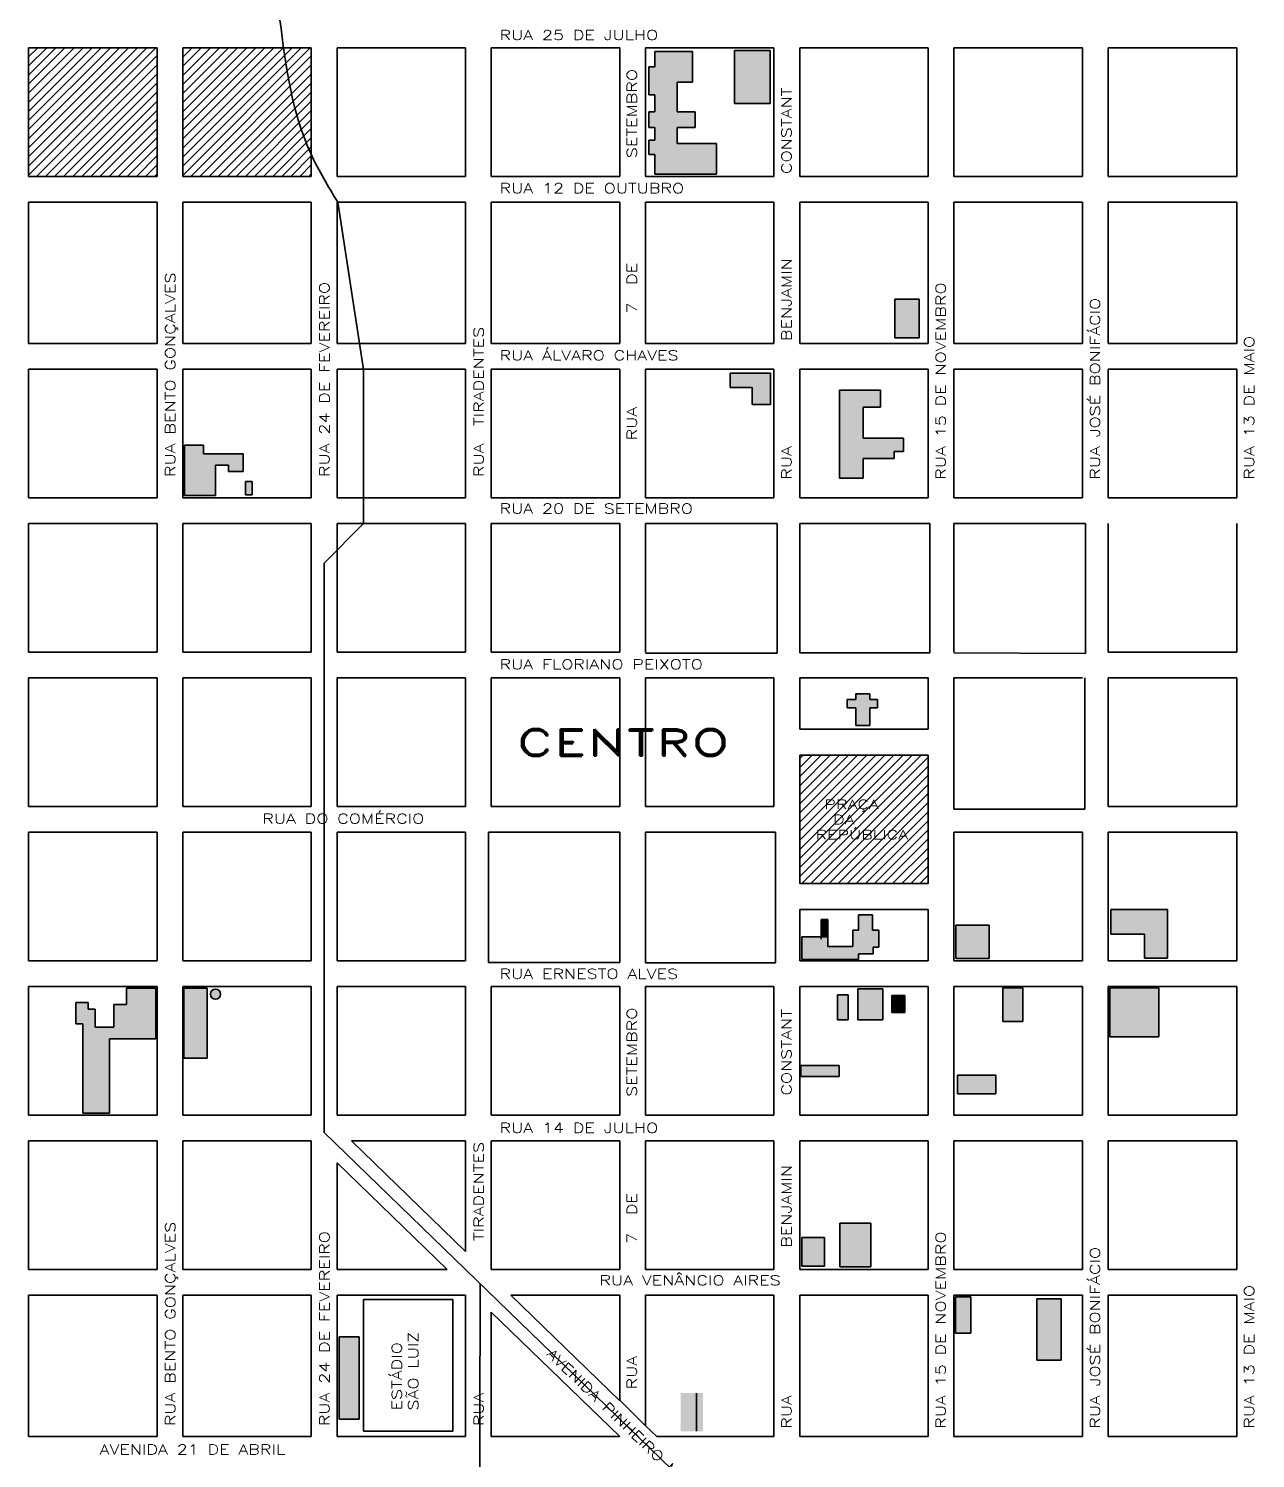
# Model space of a CAD drawing. Extents: x 15348.6 to 15438.1, y 2292.7 to 2368.6.
# Drawn here: x 15385.75 to 15395.29, y 2335.8 to 2346.92 of the extents above; entities that cross this region are included whole.
import ezdxf

# ---------------------------------------------------------------- set-up
doc = ezdxf.new("R2010")
doc.units = 0
doc.header["$LTSCALE"] = 2
doc.header["$MEASUREMENT"] = 0
doc.layers.get('0').update_dxf_attribs({"linetype": 'CONTINUOUS', "lineweight": 30})
for name, color, linetype, lineweight in [('06', 7, 'CONTINUOUS', 30), ('1', 31, 'CONTINUOUS', 30), ('ALVORADA', 90, 'CONTINUOUS', 30), ('Hidro', 5, 'CONTINUOUS', 30), ('IMÓVEIS', 7, 'CONTINUOUS', 30), ('NOVOLESTE', 100, 'CONTINUOUS', 30), ('SAOJOSE', 241, 'CONTINUOUS', 30)]:
    doc.layers.add(name, color=color, linetype=linetype, lineweight=lineweight)
doc.styles.get("Standard").update_dxf_attribs({"font": 'romand.shx'})

msp = doc.modelspace()

# ---------------------------------------------------------------- hatches: boundary and pattern name
at = {"layer": 'ALVORADA', "linetype": 'Continuous'}
h = msp.add_hatch(dxfattribs=at)
h.set_pattern_fill('ANSI31', color=256, scale=0.4, style=0)
h.paths.add_polyline_path([(15391.745, 2341.267), (15392.745, 2341.267), (15392.745, 2340.267), (15391.745, 2340.267)])
at = {"layer": 'IMÓVEIS', "linetype": 'Continuous'}
h = msp.add_hatch(color=256, dxfattribs=at)
h.paths.add_polyline_path([(15391.383, 2347.577), (15391.529, 2347.577), (15391.529, 2347.717), (15391.263, 2347.717), (15391.077, 2347.717), (15391.077, 2347.637), (15391.237, 2347.637), (15391.237, 2347.378), (15391.33, 2347.378), (15391.33, 2347.312), (15390.752, 2347.312), (15390.752, 2347.192), (15390.678, 2347.192), (15390.678, 2347.491), (15390.752, 2347.491), (15390.752, 2347.624), (15390.559, 2347.624), (15390.559, 2346.986), (15390.752, 2346.986), (15390.752, 2347.093), (15391.237, 2347.093), (15391.237, 2346.986), (15391.383, 2346.986), (15391.383, 2347.093), (15391.449, 2347.093), (15391.449, 2347.205), (15391.383, 2347.205)])
h.paths.add_polyline_path([(15390.911, 2346.739), (15390.619, 2346.739), (15390.619, 2346.619), (15390.572, 2346.619), (15390.572, 2346.4), (15390.619, 2346.4), (15390.619, 2346.268), (15390.572, 2346.268), (15390.572, 2346.148), (15390.619, 2346.148), (15390.619, 2346.049), (15390.572, 2346.049), (15390.572, 2345.936), (15390.619, 2345.936), (15390.619, 2345.783), (15391.097, 2345.783), (15391.097, 2346.022), (15390.791, 2346.022), (15390.791, 2346.148), (15390.931, 2346.148), (15390.931, 2346.268), (15390.791, 2346.268), (15390.791, 2346.5), (15390.911, 2346.5)])
h.paths.add_polyline_path([(15391.516, 2346.746), (15391.237, 2346.746), (15391.237, 2346.334), (15391.516, 2346.334)])
h = msp.add_hatch(color=256, dxfattribs=at)
h.paths.add_polyline_path([(15391.516, 2346.746), (15391.237, 2346.746), (15391.237, 2346.334), (15391.516, 2346.334)])
h.paths.add_polyline_path([(15390.911, 2346.739), (15390.619, 2346.739), (15390.619, 2346.619), (15390.572, 2346.619), (15390.572, 2346.4), (15390.619, 2346.4), (15390.619, 2346.268), (15390.572, 2346.268), (15390.572, 2346.148), (15390.619, 2346.148), (15390.619, 2346.049), (15390.572, 2346.049), (15390.572, 2345.936), (15390.619, 2345.936), (15390.619, 2345.783), (15391.097, 2345.783), (15391.097, 2346.022), (15390.791, 2346.022), (15390.791, 2346.148), (15390.931, 2346.148), (15390.931, 2346.268), (15390.791, 2346.268), (15390.791, 2346.5), (15390.911, 2346.5)])
h = msp.add_hatch(color=256, dxfattribs=at)
h.paths.add_polyline_path([(15391.517, 2344.236), (15391.203, 2344.236), (15391.203, 2344.125), (15391.375, 2344.125), (15391.375, 2343.993), (15391.517, 2343.993)])
h.paths.add_polyline_path([(15392.674, 2344.812), (15392.485, 2344.812), (15392.485, 2344.512), (15392.674, 2344.512)])
h.paths.add_polyline_path([(15392.239, 2343.971), (15392.373, 2343.971), (15392.373, 2344.105), (15392.054, 2344.105), (15392.054, 2343.42), (15392.239, 2343.42), (15392.239, 2343.572), (15392.48, 2343.572), (15392.48, 2343.628), (15392.552, 2343.628), (15392.552, 2343.732), (15392.239, 2343.732)])
for points in [[(15392.674, 2344.812), (15392.485, 2344.812), (15392.485, 2344.512), (15392.674, 2344.512)], [(15391.517, 2344.236), (15391.203, 2344.236), (15391.203, 2344.125), (15391.375, 2344.125), (15391.375, 2343.993), (15391.517, 2343.993)], [(15392.35, 2341.698), (15392.29, 2341.698), (15392.29, 2341.743), (15392.182, 2341.743), (15392.182, 2341.698), (15392.114, 2341.698), (15392.114, 2341.634), (15392.182, 2341.634), (15392.182, 2341.496), (15392.29, 2341.496), (15392.29, 2341.634), (15392.35, 2341.634)], [(15392.317, 2339.721), (15392.317, 2339.772), (15392.361, 2339.772), (15392.361, 2339.904), (15392.311, 2339.904), (15392.311, 2340.024), (15392.203, 2340.024), (15392.203, 2339.904), (15392.159, 2339.904), (15392.159, 2339.778), (15391.963, 2339.778), (15391.963, 2339.854), (15391.761, 2339.854), (15391.761, 2339.677), (15392.203, 2339.677), (15392.203, 2339.721)], [(15394.606, 2340.066), (15394.166, 2340.066), (15394.166, 2339.873), (15394.427, 2339.873), (15394.427, 2339.687), (15394.606, 2339.687)], [(15391.963, 2339.987), (15391.913, 2339.987), (15391.913, 2339.854), (15391.963, 2339.854)], [(15393.22, 2339.943), (15392.959, 2339.943), (15392.959, 2339.686), (15393.22, 2339.686)], [(15386.735, 2339.455), (15386.506, 2339.455), (15386.506, 2339.326), (15386.409, 2339.326), (15386.409, 2339.152), (15386.264, 2339.152), (15386.264, 2339.29), (15386.209, 2339.29), (15386.209, 2339.342), (15386.113, 2339.342), (15386.113, 2339.178), (15386.167, 2339.178), (15386.167, 2338.482), (15386.374, 2338.482), (15386.374, 2339.059), (15386.735, 2339.059)], [(15393.481, 2339.456), (15393.325, 2339.456), (15393.325, 2339.195), (15393.481, 2339.195)], [(15394.539, 2339.456), (15394.159, 2339.456), (15394.159, 2339.076), (15394.539, 2339.076)], [(15392.564, 2339.397), (15392.463, 2339.397), (15392.463, 2339.264), (15392.564, 2339.264)], [(15392.052, 2338.854), (15391.755, 2338.854), (15391.755, 2338.766), (15392.052, 2338.766)], [(15393.271, 2338.778), (15392.974, 2338.778), (15392.974, 2338.633), (15393.271, 2338.633)], [(15393.077, 2337.053), (15392.958, 2337.053), (15392.958, 2336.771), (15393.077, 2336.771)], [(15393.78, 2337.039), (15393.59, 2337.039), (15393.59, 2336.561), (15393.78, 2336.561)], [(15388.317, 2336.744), (15388.162, 2336.744), (15388.162, 2336.103), (15388.317, 2336.103)], [(15390.992, 2336.306), (15390.819, 2336.306), (15390.819, 2336.009), (15390.992, 2336.009)]]:
    msp.add_hatch(color=256, dxfattribs=at).paths.add_polyline_path(points)
h = msp.add_hatch(color=256, dxfattribs=at)
h.paths.add_polyline_path([(15387.415, 2343.61), (15387.107, 2343.61), (15387.107, 2343.677), (15386.959, 2343.677), (15386.959, 2343.286), (15387.2, 2343.286), (15387.2, 2343.521), (15387.301, 2343.521), (15387.301, 2343.471), (15387.415, 2343.471)])
h.paths.add_polyline_path([(15387.486, 2343.395), (15387.432, 2343.395), (15387.432, 2343.29), (15387.486, 2343.29)])
h = msp.add_hatch(color=256, dxfattribs=at)
h.paths.add_polyline_path([(15392.361, 2339.904), (15392.311, 2339.904), (15392.311, 2340.024), (15392.203, 2340.024), (15392.203, 2339.904), (15392.159, 2339.904), (15392.159, 2339.778), (15391.963, 2339.778), (15391.963, 2339.854), (15391.761, 2339.854), (15391.761, 2339.677), (15392.203, 2339.677), (15392.203, 2339.721), (15392.317, 2339.721), (15392.317, 2339.772), (15392.361, 2339.772)])
h.paths.add_polyline_path([(15391.963, 2339.987), (15391.913, 2339.987), (15391.913, 2339.854), (15391.963, 2339.854)], flags=17)
h.paths.add_polyline_path([(15393.22, 2339.943), (15392.959, 2339.943), (15392.959, 2339.686), (15393.22, 2339.686)])
h.paths.add_polyline_path([(15393.481, 2339.456), (15393.325, 2339.456), (15393.325, 2339.195), (15393.481, 2339.195)])
h.paths.add_polyline_path([(15393.271, 2338.778), (15392.974, 2338.778), (15392.974, 2338.633), (15393.271, 2338.633)])
h.paths.add_polyline_path([(15392.564, 2339.397), (15392.463, 2339.397), (15392.463, 2339.264), (15392.564, 2339.264)])
h.paths.add_polyline_path([(15392.393, 2339.448), (15392.197, 2339.448), (15392.197, 2339.208), (15392.393, 2339.208)])
h.paths.add_polyline_path([(15392.121, 2339.403), (15392.039, 2339.403), (15392.039, 2339.208), (15392.121, 2339.208)])
h.paths.add_polyline_path([(15392.052, 2338.854), (15391.755, 2338.854), (15391.755, 2338.766), (15392.052, 2338.766)])
h.paths.add_polyline_path([(15396.845, 2339.456), (15396.569, 2339.456), (15396.569, 2339.173), (15396.845, 2339.173)])
h.paths.add_polyline_path([(15393.78, 2337.039), (15393.59, 2337.039), (15393.59, 2336.561), (15393.78, 2336.561)])
h.paths.add_polyline_path([(15393.077, 2337.053), (15392.958, 2337.053), (15392.958, 2336.771), (15393.077, 2336.771)])
h = msp.add_hatch(color=256, dxfattribs=at)
h.paths.add_polyline_path([(15387.24, 2339.408, 1), (15387.161, 2339.408, 1)])
h.paths.add_polyline_path([(15387.134, 2339.455), (15386.952, 2339.455), (15386.952, 2338.909), (15387.134, 2338.909)])
h = msp.add_hatch(color=256, dxfattribs=at)
h.paths.add_polyline_path([(15392.039, 2339.208), (15392.121, 2339.208), (15392.121, 2339.403), (15392.039, 2339.403)])
h.paths.add_polyline_path([(15392.393, 2339.448), (15392.197, 2339.448), (15392.197, 2339.208), (15392.393, 2339.208)])
h = msp.add_hatch(color=256, dxfattribs=at)
h.paths.add_polyline_path([(15391.938, 2337.514), (15391.761, 2337.514), (15391.761, 2337.293), (15391.938, 2337.293)])
h.paths.add_polyline_path([(15392.298, 2337.628), (15392.058, 2337.628), (15392.058, 2337.287), (15392.298, 2337.287)])
at = {"layer": 'SAOJOSE', "linetype": 'Continuous'}
h = msp.add_hatch(dxfattribs=at)
h.set_pattern_fill('ANSI31', color=256, scale=0.4, style=0)
h.paths.add_polyline_path([(15385.745, 2345.767), (15385.745, 2346.767), (15386.745, 2346.767), (15386.745, 2345.767)])
h = msp.add_hatch(dxfattribs=at)
h.set_pattern_fill('ANSI31', color=256, scale=0.4, style=0)
h.paths.add_polyline_path([(15387.945, 2346.767), (15386.945, 2346.767), (15386.945, 2345.767), (15387.945, 2345.767)])

# ---------------------------------------------------------------- linework, layer by layer
at = {"color": 7, "linetype": 'Continuous'}
for p, q in [((15385.745, 2346.767), (15386.745, 2346.767)), ((15385.745, 2345.767), (15385.745, 2346.767)), ((15386.745, 2345.767), (15386.745, 2346.767)), ((15387.945, 2346.767), (15386.945, 2346.767)), ((15386.945, 2345.767), (15386.945, 2346.767)), ((15387.945, 2345.767), (15387.945, 2346.767)), ((15389.145, 2346.767), (15388.145, 2346.767)), ((15389.145, 2345.767), (15389.145, 2346.767)), ((15390.345, 2346.767), (15389.345, 2346.767)), ((15389.345, 2345.767), (15389.345, 2346.767)), ((15389.345, 2345.767), (15389.345, 2346.767)), ((15390.345, 2345.767), (15390.345, 2346.767)), ((15391.545, 2346.767), (15390.545, 2346.767)), ((15390.545, 2345.767), (15390.545, 2346.767)), ((15390.545, 2345.767), (15390.545, 2346.767)), ((15391.545, 2345.767), (15391.545, 2346.767)), ((15392.745, 2346.767), (15391.745, 2346.767)), ((15391.745, 2345.767), (15391.745, 2346.767)), ((15392.745, 2345.767), (15392.745, 2346.767)), ((15393.945, 2346.767), (15392.945, 2346.767)), ((15392.945, 2346.767), (15392.945, 2345.767)), ((15393.945, 2346.767), (15393.945, 2345.767)), ((15395.145, 2346.767), (15394.145, 2346.767)), ((15394.145, 2346.767), (15394.145, 2345.767)), ((15395.145, 2346.767), (15395.145, 2345.767)), ((15385.745, 2345.767), (15386.745, 2345.767)), ((15387.945, 2345.767), (15386.945, 2345.767)), ((15389.145, 2345.767), (15388.145, 2345.767)), ((15390.345, 2345.767), (15389.345, 2345.767)), ((15391.545, 2345.767), (15390.545, 2345.767)), ((15392.745, 2345.767), (15391.745, 2345.767)), ((15393.945, 2345.767), (15392.945, 2345.767)), ((15395.145, 2345.767), (15394.145, 2345.767)), ((15385.745, 2344.467), (15385.745, 2345.567)), ((15386.745, 2344.467), (15386.745, 2345.567)), ((15386.945, 2344.467), (15386.945, 2345.567)), ((15387.945, 2344.467), (15387.945, 2345.567)), ((15389.145, 2345.567), (15388.145, 2345.567)), ((15388.145, 2344.467), (15388.145, 2345.567)), ((15389.145, 2344.467), (15389.145, 2345.567)), ((15390.345, 2345.567), (15389.345, 2345.567)), ((15389.345, 2344.467), (15389.345, 2345.567)), ((15390.345, 2344.467), (15390.345, 2345.567)), ((15391.545, 2345.567), (15390.545, 2345.567)), ((15390.545, 2344.467), (15390.545, 2345.567)), ((15391.545, 2344.467), (15391.545, 2345.567)), ((15391.745, 2345.567), (15392.745, 2345.567)), ((15391.745, 2344.467), (15391.745, 2345.567)), ((15392.745, 2344.467), (15392.745, 2345.567)), ((15392.945, 2345.567), (15393.945, 2345.567)), ((15392.945, 2345.567), (15392.945, 2344.467)), ((15393.945, 2345.567), (15393.945, 2344.467)), ((15394.145, 2345.567), (15395.145, 2345.567)), ((15394.145, 2345.567), (15394.145, 2344.467)), ((15395.145, 2345.567), (15395.145, 2344.467)), ((15386.745, 2344.467), (15385.745, 2344.467)), ((15387.945, 2344.467), (15386.945, 2344.467)), ((15389.145, 2344.467), (15388.145, 2344.467)), ((15390.345, 2344.467), (15389.345, 2344.467)), ((15391.545, 2344.467), (15390.545, 2344.467)), ((15391.745, 2344.467), (15392.745, 2344.467)), ((15392.945, 2344.467), (15393.945, 2344.467)), ((15394.145, 2344.467), (15395.145, 2344.467)), ((15386.745, 2344.267), (15385.745, 2344.267)), ((15385.745, 2343.267), (15385.745, 2344.267)), ((15386.745, 2343.267), (15386.745, 2344.267)), ((15386.945, 2343.267), (15386.945, 2344.267)), ((15387.945, 2344.267), (15386.945, 2344.267)), ((15387.945, 2343.267), (15387.945, 2344.267)), ((15389.145, 2344.267), (15388.145, 2344.267)), ((15388.145, 2343.267), (15388.145, 2344.267)), ((15389.145, 2343.267), (15389.145, 2344.267)), ((15390.345, 2344.267), (15389.345, 2344.267)), ((15389.345, 2343.267), (15389.345, 2344.267)), ((15390.345, 2343.267), (15390.345, 2344.267)), ((15391.545, 2344.267), (15390.545, 2344.267)), ((15390.545, 2343.267), (15390.545, 2344.267)), ((15391.545, 2343.267), (15391.545, 2344.267)), ((15391.745, 2344.267), (15392.745, 2344.267)), ((15391.745, 2343.267), (15391.745, 2344.267)), ((15392.745, 2344.267), (15392.745, 2343.267)), ((15392.945, 2344.267), (15393.945, 2344.267)), ((15392.945, 2344.267), (15392.945, 2343.267)), ((15393.945, 2344.267), (15393.945, 2343.267)), ((15394.145, 2344.267), (15395.145, 2344.267)), ((15394.145, 2344.267), (15394.145, 2343.267)), ((15395.145, 2344.267), (15395.145, 2343.267)), ((15386.745, 2343.267), (15385.745, 2343.267)), ((15387.945, 2343.267), (15386.945, 2343.267)), ((15389.145, 2343.267), (15388.145, 2343.267)), ((15390.345, 2343.267), (15389.345, 2343.267)), ((15391.545, 2343.267), (15390.545, 2343.267)), ((15391.745, 2343.267), (15392.745, 2343.267)), ((15392.945, 2343.267), (15393.945, 2343.267)), ((15394.145, 2343.267), (15395.145, 2343.267)), ((15386.745, 2343.067), (15385.745, 2343.067)), ((15385.745, 2342.067), (15385.745, 2343.067)), ((15386.745, 2342.067), (15386.745, 2343.067)), ((15386.945, 2342.067), (15386.945, 2343.067)), ((15387.945, 2343.067), (15386.945, 2343.067)), ((15387.945, 2342.067), (15387.945, 2343.067)), ((15389.145, 2343.067), (15388.145, 2343.067)), ((15388.145, 2342.067), (15388.145, 2343.067)), ((15389.145, 2342.067), (15389.145, 2343.067)), ((15390.345, 2343.067), (15389.345, 2343.067)), ((15389.345, 2342.067), (15389.345, 2343.067)), ((15390.345, 2342.067), (15390.345, 2343.067)), ((15391.569, 2343.067), (15390.545, 2343.067)), ((15390.545, 2342.067), (15390.545, 2343.067)), ((15391.569, 2342.059), (15391.569, 2343.067)), ((15392.758, 2343.067), (15392.758, 2342.061)), ((15394.145, 2343.067), (15394.145, 2342.067)), ((15395.145, 2343.067), (15395.145, 2342.067)), ((15386.745, 2342.067), (15385.745, 2342.067)), ((15387.945, 2342.067), (15386.945, 2342.067)), ((15389.145, 2342.067), (15388.145, 2342.067)), ((15390.345, 2342.067), (15389.345, 2342.067)), ((15391.569, 2342.059), (15390.545, 2342.059)), ((15391.745, 2342.061), (15392.758, 2342.061)), ((15394.145, 2342.067), (15395.145, 2342.067)), ((15385.745, 2340.867), (15385.745, 2341.867)), ((15386.745, 2341.867), (15385.745, 2341.867)), ((15386.745, 2340.867), (15386.745, 2341.867)), ((15386.945, 2340.867), (15386.945, 2341.867)), ((15387.945, 2341.867), (15386.945, 2341.867)), ((15387.945, 2340.867), (15387.945, 2341.867)), ((15388.145, 2340.867), (15388.145, 2341.867)), ((15389.145, 2341.867), (15388.145, 2341.867)), ((15389.145, 2340.867), (15389.145, 2341.867)), ((15390.345, 2341.867), (15389.345, 2341.867)), ((15389.345, 2340.867), (15389.345, 2341.867)), ((15390.345, 2340.867), (15390.345, 2341.867)), ((15390.545, 2340.867), (15390.545, 2341.867)), ((15391.545, 2341.867), (15390.545, 2341.867)), ((15391.545, 2340.867), (15391.545, 2341.867)), ((15391.745, 2341.467), (15391.745, 2341.867)), ((15391.745, 2341.467), (15391.745, 2341.867)), ((15391.745, 2341.867), (15392.745, 2341.867)), ((15392.745, 2341.867), (15392.745, 2341.467)), ((15394.145, 2341.867), (15394.145, 2340.867)), ((15394.145, 2341.867), (15395.145, 2341.867)), ((15395.145, 2341.867), (15395.145, 2340.867)), ((15391.745, 2341.467), (15392.745, 2341.467)), ((15391.745, 2340.267), (15391.745, 2341.267)), ((15391.745, 2340.267), (15391.745, 2341.267)), ((15391.745, 2341.267), (15392.745, 2341.267)), ((15392.745, 2341.267), (15392.745, 2340.267)), ((15386.745, 2340.867), (15385.745, 2340.867)), ((15387.945, 2340.867), (15386.945, 2340.867)), ((15389.145, 2340.867), (15388.145, 2340.867)), ((15390.345, 2340.867), (15389.345, 2340.867)), ((15391.545, 2340.867), (15390.545, 2340.867)), ((15394.145, 2340.867), (15395.145, 2340.867)), ((15385.745, 2339.667), (15385.745, 2340.667)), ((15386.745, 2340.667), (15385.745, 2340.667)), ((15386.745, 2339.667), (15386.745, 2340.667)), ((15386.945, 2339.667), (15386.945, 2340.667)), ((15387.945, 2340.667), (15386.945, 2340.667)), ((15387.945, 2339.667), (15387.945, 2340.667)), ((15388.145, 2339.667), (15388.145, 2340.667)), ((15389.145, 2340.667), (15388.145, 2340.667)), ((15389.145, 2339.667), (15389.145, 2340.667)), ((15389.324, 2339.655), (15389.324, 2340.667)), ((15392.945, 2340.667), (15392.945, 2339.667)), ((15392.945, 2340.667), (15393.945, 2340.667)), ((15393.945, 2340.667), (15393.945, 2339.667)), ((15394.145, 2340.667), (15394.145, 2339.667)), ((15394.145, 2340.667), (15395.145, 2340.667)), ((15395.145, 2340.667), (15395.145, 2339.667)), ((15392.745, 2340.267), (15391.745, 2340.267)), ((15391.745, 2339.667), (15391.745, 2340.067)), ((15392.745, 2340.067), (15391.745, 2340.067)), ((15391.745, 2339.667), (15391.745, 2340.067)), ((15392.745, 2340.067), (15392.745, 2339.667)), ((15390.345, 2339.655), (15389.324, 2339.655)), ((15389.145, 2338.467), (15389.145, 2339.467)), ((15389.345, 2338.467), (15389.345, 2339.467)), ((15390.345, 2338.467), (15390.345, 2339.467)), ((15390.545, 2338.467), (15390.545, 2339.467)), ((15391.545, 2338.467), (15391.545, 2339.467)), ((15391.745, 2338.467), (15391.745, 2339.467)), ((15392.745, 2339.467), (15392.745, 2338.467)), ((15392.945, 2339.467), (15392.945, 2338.467)), ((15393.945, 2339.467), (15393.945, 2338.467)), ((15394.145, 2339.467), (15394.145, 2338.467)), ((15389.145, 2338.467), (15388.145, 2338.467)), ((15390.345, 2338.467), (15389.345, 2338.467)), ((15391.545, 2338.467), (15390.545, 2338.467)), ((15391.745, 2338.467), (15392.745, 2338.467)), ((15392.945, 2338.467), (15393.945, 2338.467)), ((15394.145, 2338.467), (15395.145, 2338.467)), ((15388.258, 2338.267), (15389.145, 2337.407)), ((15389.145, 2338.267), (15388.258, 2338.267)), ((15389.145, 2337.407), (15389.145, 2338.267)), ((15389.345, 2337.267), (15389.345, 2338.267)), ((15390.345, 2338.267), (15389.345, 2338.267)), ((15390.345, 2337.267), (15390.345, 2338.267)), ((15390.545, 2337.267), (15390.545, 2338.267)), ((15391.545, 2338.267), (15390.545, 2338.267)), ((15391.545, 2337.267), (15391.545, 2338.267)), ((15391.745, 2337.267), (15391.745, 2338.267)), ((15391.745, 2338.267), (15392.745, 2338.267)), ((15392.745, 2338.267), (15392.745, 2337.267)), ((15392.945, 2338.267), (15392.945, 2337.267)), ((15392.945, 2338.267), (15393.945, 2338.267)), ((15393.945, 2338.267), (15393.945, 2337.267)), ((15394.145, 2338.267), (15394.145, 2337.267)), ((15394.145, 2338.267), (15395.145, 2338.267)), ((15395.145, 2338.267), (15395.145, 2337.267)), ((15388.145, 2338.097), (15389.003, 2337.267)), ((15389.003, 2337.267), (15388.145, 2337.267)), ((15390.345, 2337.267), (15389.345, 2337.267)), ((15391.545, 2337.267), (15390.545, 2337.267)), ((15391.745, 2337.267), (15392.745, 2337.267)), ((15392.945, 2337.267), (15393.945, 2337.267)), ((15394.145, 2337.267), (15395.145, 2337.267)), ((15386.745, 2335.967), (15386.745, 2337.067)), ((15386.945, 2335.967), (15386.945, 2337.067)), ((15387.945, 2335.967), (15387.945, 2337.067)), ((15388.145, 2335.967), (15388.145, 2337.067)), ((15389.145, 2337.067), (15388.145, 2337.067)), ((15389.145, 2335.967), (15389.145, 2337.067)), ((15389.497, 2337.067), (15390.345, 2336.245)), ((15390.345, 2337.067), (15389.497, 2337.067)), ((15390.345, 2336.245), (15390.345, 2337.067)), ((15390.545, 2336.052), (15390.545, 2337.067)), ((15391.545, 2337.067), (15390.545, 2337.067)), ((15391.545, 2335.967), (15391.545, 2337.067)), ((15391.745, 2335.967), (15391.745, 2337.067)), ((15391.745, 2337.067), (15392.745, 2337.067)), ((15392.745, 2337.067), (15392.745, 2335.967)), ((15392.945, 2337.067), (15392.945, 2335.967)), ((15392.945, 2337.067), (15393.945, 2337.067)), ((15393.945, 2337.067), (15393.945, 2335.967)), ((15394.145, 2337.067), (15394.145, 2335.967)), ((15394.145, 2337.067), (15395.145, 2337.067)), ((15395.145, 2337.067), (15395.145, 2335.967)), ((15389.345, 2335.967), (15389.345, 2336.935)), ((15389.345, 2336.935), (15390.345, 2335.967)), ((15389.345, 2335.967), (15389.345, 2336.897)), ((15390.345, 2336.251), (15390.545, 2336.051)), ((15390.545, 2336.052), (15390.633, 2335.967)), ((15386.745, 2335.967), (15385.745, 2335.967)), ((15387.945, 2335.967), (15386.945, 2335.967)), ((15389.145, 2335.967), (15388.145, 2335.967)), ((15390.345, 2335.967), (15389.345, 2335.967)), ((15391.545, 2335.967), (15390.633, 2335.967)), ((15391.745, 2335.967), (15392.745, 2335.967)), ((15392.945, 2335.967), (15393.945, 2335.967)), ((15394.145, 2335.967), (15395.145, 2335.967))]:
    msp.add_line(p, q, dxfattribs=at)
at = {"linetype": 'Continuous'}
for p, q in [((15391.745, 2343.067), (15392.758, 2343.067)), ((15391.745, 2342.061), (15391.745, 2343.067)), ((15392.945, 2343.067), (15393.968, 2343.067)), ((15392.945, 2341.867), (15393.945, 2341.867)), ((15390.345, 2340.667), (15389.324, 2340.667)), ((15390.345, 2339.655), (15390.345, 2340.667)), ((15390.545, 2339.652), (15390.545, 2340.667)), ((15391.558, 2340.667), (15390.545, 2340.667))]:
    msp.add_line(p, q, dxfattribs=at)
at = {"ltscale": 0.25}
for p, q in [((15393.968, 2343.067), (15393.968, 2342.057)), ((15392.945, 2340.847), (15392.945, 2341.867)), ((15393.964, 2341.867), (15393.964, 2340.847)), ((15393.964, 2340.847), (15392.945, 2340.847))]:
    msp.add_line(p, q, dxfattribs=at)
msp.add_line((15392.945, 2342.062), (15393.968, 2342.057))
at = {"ltscale": 0.1}
for p, q in [((15391.558, 2340.667), (15391.558, 2339.652)), ((15391.558, 2339.652), (15390.545, 2339.652))]:
    msp.add_line(p, q, dxfattribs=at)
at = {"layer": '06', "linetype": 'Continuous'}
msp.add_line((15392.945, 2343.067), (15392.945, 2342.067), dxfattribs=at)
at = {"layer": '1', "linetype": 'Continuous'}
msp.add_line((15392.945, 2341.867), (15392.945, 2340.867), dxfattribs=at)
at = {"layer": '1', "ltscale": 0.1}
msp.add_line((15391.558, 2339.907), (15391.558, 2339.652), dxfattribs=at)
at = {"layer": 'Hidro', "linetype": 'Continuous'}
for p, q in [((15388.152, 2345.565), (15388.352, 2344.264)), ((15388.352, 2344.264), (15388.352, 2343.067)), ((15388.352, 2343.067), (15388.046, 2342.76)), ((15388.046, 2342.76), (15388.046, 2338.332)), ((15388.046, 2338.332), (15393.887, 2332.676))]:
    msp.add_line(p, q, dxfattribs=at)
msp.add_lwpolyline([(15388.579, 2329.826), (15388.593, 2329.904), (15388.6, 2333.131), (15388.626, 2333.209), (15388.763, 2333.333), (15389.252, 2333.769), (15389.259, 2337.158)], dxfattribs=at)
msp.add_spline([(15389.946, 2352.895), (15389.605, 2352.508), (15389.296, 2352.391), (15389.171, 2352.208), (15389.179, 2351.599), (15388.277, 2349.074), (15388.044, 2348.715), (15387.835, 2348.519), (15387.676, 2348.093), (15387.701, 2346.984), (15387.943, 2345.94), (15388.152, 2345.565)], degree=3, dxfattribs=at)
at = {"layer": 'IMÓVEIS', "linetype": 'Continuous'}
for p, q in [((15390.619, 2346.739), (15390.619, 2346.619)), ((15390.911, 2346.739), (15390.619, 2346.739)), ((15390.911, 2346.5), (15390.911, 2346.739)), ((15391.237, 2346.746), (15391.237, 2346.334)), ((15391.516, 2346.746), (15391.237, 2346.746)), ((15391.516, 2346.334), (15391.516, 2346.746)), ((15390.572, 2346.619), (15390.572, 2346.4)), ((15390.619, 2346.619), (15390.572, 2346.619)), ((15390.791, 2346.5), (15390.911, 2346.5)), ((15390.791, 2346.268), (15390.791, 2346.5)), ((15390.572, 2346.4), (15390.619, 2346.4)), ((15390.619, 2346.4), (15390.619, 2346.268)), ((15391.237, 2346.334), (15391.516, 2346.334)), ((15390.572, 2346.268), (15390.572, 2346.148)), ((15390.619, 2346.268), (15390.572, 2346.268)), ((15390.931, 2346.268), (15390.791, 2346.268)), ((15390.931, 2346.148), (15390.931, 2346.268)), ((15390.572, 2346.148), (15390.619, 2346.148)), ((15390.619, 2346.148), (15390.619, 2346.049)), ((15390.791, 2346.148), (15390.931, 2346.148)), ((15390.791, 2346.022), (15390.791, 2346.148)), ((15390.572, 2346.049), (15390.572, 2345.936)), ((15390.619, 2346.049), (15390.572, 2346.049)), ((15391.097, 2346.022), (15390.791, 2346.022)), ((15391.097, 2345.783), (15391.097, 2346.022)), ((15390.572, 2345.936), (15390.619, 2345.936)), ((15390.619, 2345.936), (15390.619, 2345.783)), ((15390.619, 2345.783), (15391.097, 2345.783)), ((15392.485, 2344.812), (15392.674, 2344.812)), ((15392.485, 2344.512), (15392.485, 2344.812)), ((15392.674, 2344.812), (15392.674, 2344.512)), ((15392.674, 2344.512), (15392.485, 2344.512)), ((15391.203, 2344.125), (15391.203, 2344.236)), ((15391.203, 2344.236), (15391.517, 2344.236)), ((15391.517, 2344.236), (15391.517, 2343.993)), ((15391.375, 2344.125), (15391.203, 2344.125)), ((15391.375, 2343.993), (15391.375, 2344.125)), ((15392.054, 2344.105), (15392.373, 2344.105)), ((15392.054, 2343.42), (15392.054, 2344.105)), ((15392.373, 2344.105), (15392.373, 2343.971)), ((15391.517, 2343.993), (15391.375, 2343.993)), ((15392.239, 2343.971), (15392.239, 2343.732)), ((15392.373, 2343.971), (15392.239, 2343.971)), ((15386.959, 2343.677), (15387.107, 2343.677)), ((15386.959, 2343.286), (15386.959, 2343.677)), ((15387.107, 2343.677), (15387.107, 2343.61)), ((15392.239, 2343.732), (15392.552, 2343.732)), ((15392.552, 2343.732), (15392.552, 2343.628)), ((15387.107, 2343.61), (15387.415, 2343.61)), ((15387.415, 2343.61), (15387.415, 2343.471)), ((15392.239, 2343.572), (15392.239, 2343.42)), ((15392.48, 2343.572), (15392.239, 2343.572)), ((15392.48, 2343.628), (15392.48, 2343.572)), ((15392.552, 2343.628), (15392.48, 2343.628)), ((15387.2, 2343.521), (15387.2, 2343.286)), ((15387.301, 2343.521), (15387.2, 2343.521)), ((15387.301, 2343.471), (15387.301, 2343.521)), ((15387.415, 2343.471), (15387.301, 2343.471)), ((15387.432, 2343.395), (15387.432, 2343.29)), ((15387.486, 2343.395), (15387.432, 2343.395)), ((15387.486, 2343.29), (15387.486, 2343.395)), ((15392.239, 2343.42), (15392.054, 2343.42)), ((15387.2, 2343.286), (15386.959, 2343.286)), ((15387.432, 2343.29), (15387.486, 2343.29)), ((15392.114, 2341.698), (15392.114, 2341.634)), ((15392.182, 2341.698), (15392.114, 2341.698)), ((15392.182, 2341.743), (15392.182, 2341.698)), ((15392.29, 2341.743), (15392.182, 2341.743)), ((15392.29, 2341.698), (15392.29, 2341.743)), ((15392.35, 2341.698), (15392.29, 2341.698)), ((15392.35, 2341.634), (15392.35, 2341.698)), ((15392.114, 2341.634), (15392.182, 2341.634)), ((15392.182, 2341.634), (15392.182, 2341.496)), ((15392.29, 2341.634), (15392.35, 2341.634)), ((15392.29, 2341.496), (15392.29, 2341.634)), ((15392.182, 2341.496), (15392.29, 2341.496)), ((15392.203, 2340.024), (15392.311, 2340.024)), ((15392.203, 2339.904), (15392.203, 2340.024)), ((15392.311, 2340.024), (15392.311, 2339.904)), ((15394.166, 2340.066), (15394.606, 2340.066)), ((15394.166, 2339.873), (15394.166, 2340.066)), ((15394.606, 2340.066), (15394.606, 2339.687)), ((15391.913, 2339.987), (15391.913, 2339.835)), ((15391.963, 2339.987), (15391.913, 2339.987)), ((15391.963, 2339.854), (15391.963, 2339.987)), ((15392.159, 2339.904), (15392.203, 2339.904)), ((15392.159, 2339.778), (15392.159, 2339.904)), ((15392.311, 2339.904), (15392.361, 2339.904)), ((15392.361, 2339.904), (15392.361, 2339.772)), ((15392.959, 2339.943), (15393.22, 2339.943)), ((15392.959, 2339.686), (15392.959, 2339.943)), ((15393.22, 2339.943), (15393.22, 2339.686)), ((15391.761, 2339.677), (15391.761, 2339.854)), ((15391.761, 2339.854), (15391.963, 2339.854)), ((15391.963, 2339.854), (15391.963, 2339.778)), ((15391.963, 2339.778), (15392.159, 2339.778)), ((15392.317, 2339.772), (15392.317, 2339.721)), ((15392.361, 2339.772), (15392.317, 2339.772)), ((15394.427, 2339.873), (15394.166, 2339.873)), ((15394.427, 2339.687), (15394.427, 2339.873)), ((15392.203, 2339.677), (15391.761, 2339.677)), ((15392.203, 2339.721), (15392.203, 2339.677)), ((15392.317, 2339.721), (15392.203, 2339.721)), ((15393.22, 2339.686), (15392.959, 2339.686)), ((15394.606, 2339.687), (15394.427, 2339.687)), ((15386.506, 2339.455), (15386.735, 2339.455)), ((15386.506, 2339.326), (15386.506, 2339.455)), ((15386.735, 2339.455), (15386.735, 2339.059)), ((15386.952, 2339.455), (15386.952, 2338.909)), ((15387.134, 2339.455), (15386.952, 2339.455)), ((15387.134, 2338.909), (15387.134, 2339.455)), ((15392.197, 2339.208), (15392.197, 2339.448)), ((15392.197, 2339.448), (15392.393, 2339.448)), ((15392.393, 2339.448), (15392.393, 2339.208)), ((15393.325, 2339.195), (15393.325, 2339.456)), ((15393.325, 2339.456), (15393.481, 2339.456)), ((15393.481, 2339.456), (15393.481, 2339.195)), ((15394.159, 2339.076), (15394.159, 2339.456)), ((15394.159, 2339.456), (15394.539, 2339.456)), ((15394.539, 2339.456), (15394.539, 2339.076)), ((15386.113, 2339.342), (15386.209, 2339.342)), ((15386.113, 2339.178), (15386.113, 2339.342)), ((15386.209, 2339.342), (15386.209, 2339.29)), ((15386.409, 2339.326), (15386.506, 2339.326)), ((15386.409, 2339.152), (15386.409, 2339.326)), ((15392.121, 2339.403), (15392.039, 2339.403)), ((15392.039, 2339.403), (15392.039, 2339.208)), ((15392.121, 2339.208), (15392.121, 2339.403)), ((15392.564, 2339.397), (15392.463, 2339.397)), ((15392.463, 2339.397), (15392.463, 2339.264)), ((15392.564, 2339.264), (15392.564, 2339.397)), ((15386.209, 2339.29), (15386.264, 2339.29)), ((15386.264, 2339.29), (15386.264, 2339.152)), ((15392.463, 2339.264), (15392.564, 2339.264)), ((15386.167, 2339.178), (15386.113, 2339.178)), ((15386.167, 2338.482), (15386.167, 2339.178)), ((15386.264, 2339.152), (15386.409, 2339.152)), ((15392.039, 2339.208), (15392.121, 2339.208)), ((15392.393, 2339.208), (15392.197, 2339.208)), ((15393.481, 2339.195), (15393.325, 2339.195)), ((15386.374, 2339.059), (15386.374, 2338.482)), ((15386.735, 2339.059), (15386.374, 2339.059)), ((15394.539, 2339.076), (15394.159, 2339.076)), ((15386.952, 2338.909), (15387.134, 2338.909)), ((15391.755, 2338.766), (15391.755, 2338.854)), ((15391.755, 2338.854), (15392.052, 2338.854)), ((15392.052, 2338.854), (15392.052, 2338.766)), ((15392.974, 2338.633), (15392.974, 2338.778)), ((15392.974, 2338.778), (15393.271, 2338.778)), ((15393.271, 2338.778), (15393.271, 2338.633)), ((15392.052, 2338.766), (15391.755, 2338.766)), ((15393.271, 2338.633), (15392.974, 2338.633)), ((15386.374, 2338.482), (15386.167, 2338.482)), ((15392.058, 2337.628), (15392.058, 2337.287)), ((15392.298, 2337.628), (15392.058, 2337.628)), ((15392.298, 2337.287), (15392.298, 2337.628)), ((15391.938, 2337.514), (15391.761, 2337.514)), ((15391.761, 2337.514), (15391.761, 2337.293)), ((15391.938, 2337.293), (15391.938, 2337.514)), ((15391.761, 2337.293), (15391.938, 2337.293)), ((15392.058, 2337.287), (15392.298, 2337.287)), ((15389.046, 2337.032), (15388.351, 2337.032)), ((15388.351, 2337.032), (15388.351, 2336.01)), ((15389.046, 2336.01), (15389.046, 2337.032)), ((15393.077, 2337.053), (15392.958, 2337.053)), ((15392.958, 2337.053), (15392.958, 2336.771)), ((15393.077, 2336.771), (15393.077, 2337.053)), ((15393.59, 2337.039), (15393.78, 2337.039)), ((15393.59, 2336.561), (15393.59, 2337.039)), ((15393.78, 2337.039), (15393.78, 2336.561)), ((15392.958, 2336.771), (15393.077, 2336.771)), ((15388.162, 2336.744), (15388.317, 2336.744)), ((15388.162, 2336.103), (15388.162, 2336.744)), ((15388.317, 2336.744), (15388.317, 2336.103)), ((15393.78, 2336.561), (15393.59, 2336.561)), ((15390.943, 2336.009), (15390.943, 2336.306)), ((15388.317, 2336.103), (15388.162, 2336.103)), ((15388.351, 2336.01), (15389.046, 2336.01))]:
    msp.add_line(p, q, dxfattribs=at)
msp.add_circle((15387.2, 2339.408), 0.0396, dxfattribs=at)
at = {"layer": 'NOVOLESTE', "color": 7, "linetype": 'Continuous'}
for p, q in [((15388.145, 2345.767), (15388.145, 2346.767)), ((15386.745, 2345.567), (15385.745, 2345.567)), ((15387.945, 2345.567), (15386.945, 2345.567)), ((15386.745, 2339.667), (15385.745, 2339.667)), ((15387.945, 2339.667), (15386.945, 2339.667)), ((15389.145, 2339.667), (15388.145, 2339.667)), ((15391.745, 2339.667), (15392.745, 2339.667)), ((15392.945, 2339.667), (15393.945, 2339.667)), ((15394.145, 2339.667), (15395.145, 2339.667)), ((15385.745, 2338.467), (15385.745, 2339.467)), ((15386.745, 2339.467), (15385.745, 2339.467)), ((15386.745, 2338.467), (15386.745, 2339.467)), ((15386.945, 2338.467), (15386.945, 2339.467)), ((15387.945, 2339.467), (15386.945, 2339.467)), ((15387.945, 2338.467), (15387.945, 2339.467)), ((15388.145, 2338.467), (15388.145, 2339.467)), ((15389.145, 2339.467), (15388.145, 2339.467)), ((15390.345, 2339.467), (15389.345, 2339.467)), ((15391.545, 2339.467), (15390.545, 2339.467)), ((15391.745, 2339.467), (15392.745, 2339.467)), ((15392.945, 2339.467), (15393.945, 2339.467)), ((15394.145, 2339.467), (15395.145, 2339.467)), ((15395.145, 2339.467), (15395.145, 2338.467)), ((15386.745, 2338.467), (15385.745, 2338.467)), ((15387.945, 2338.467), (15386.945, 2338.467)), ((15385.745, 2337.267), (15385.745, 2338.267)), ((15386.745, 2338.267), (15385.745, 2338.267)), ((15386.745, 2337.267), (15386.745, 2338.267)), ((15386.945, 2337.267), (15386.945, 2338.267)), ((15387.945, 2338.267), (15386.945, 2338.267)), ((15387.945, 2337.267), (15387.945, 2338.267)), ((15388.145, 2337.267), (15388.145, 2338.097)), ((15386.745, 2337.267), (15385.745, 2337.267)), ((15387.945, 2337.267), (15386.945, 2337.267)), ((15385.745, 2335.967), (15385.745, 2337.067)), ((15386.745, 2337.067), (15385.745, 2337.067)), ((15387.945, 2337.067), (15386.945, 2337.067))]:
    msp.add_line(p, q, dxfattribs=at)

# ---------------------------------------------------------------- texts
at = {"color": 7, "linetype": 'Continuous', "extrusion": (0, -0.642788, 0.766044), "char_height": 0.1, "width": 5.63653, "attachment_point": 1, "text_direction": (1, 0, 0)}
for s, insert in [('{RUA 25 DE JULHO}', (15389.41, 2346.904, 0.039)), ('{RUA 12 DE OUTUBRO}', (15389.41, 2345.713, 0.039)), ('{RUA ÁLVARO CHAVES}', (15389.41, 2344.413, 0.039)), ('{RUA 20 DE SETEMBRO}', (15389.41, 2343.222, 0.039)), ('{RUA FLORIANO PEIXOTO}', (15389.41, 2342.011, 0.039)), ('{RUA DO COMÉRCIO}', (15387.564, 2340.81, 0.039)), ('{RUA ERNESTO ALVES}', (15389.41, 2339.604, 0.039)), ('{RUA 14 DE JULHO}', (15389.41, 2338.406, 0.039)), ('{RUA VENÂNCIO AIRES}', (15390.187, 2337.221, 0.039)), ('{AVENIDA 21 DE ABRIL}', (15386.298, 2335.905, 0.039))]:
    msp.add_mtext(s, dxfattribs=dict(at, insert=insert))
at = {"color": 7, "linetype": 'Continuous', "extrusion": (0.642788, 0, 0.766044), "char_height": 0.1, "width": 5.63653, "attachment_point": 1, "text_direction": (0, 1, 0)}
for s, insert in [('{SETEMBRO }', (15390.401, 2345.908, 0.039)), ('{CONSTANT}', (15391.604, 2345.785, 0.039)), ('{BENJAMIN }', (15391.604, 2344.487, 0.039)), ('{RUA BENTO GONÇALVES}', (15386.809, 2343.429, 0.039)), ('{7  DE }', (15390.401, 2344.7, 0.039)), ('{RUA 24 DE FEVEREIRO}', (15388.009, 2343.429, 0.039)), ('{RUA 15 DE NOVEMBRO}', (15392.804, 2343.408, 0.039)), ('{RUA JOSÉ BONIFÁCIO}', (15394.004, 2343.408, 0.039)), ('{TIRADENTES}', (15389.209, 2343.825, 0.039)), ('{RUA 13 DE MAIO}', (15395.204, 2343.408, 0.039)), ('{RUA }', (15390.401, 2343.714, 0.039)), ('{RUA }', (15389.209, 2343.429, 0.039)), ('{RUA }', (15391.604, 2343.408, 0.039)), ('{SETEMBRO }', (15390.401, 2338.609, 0.039)), ('{CONSTANT}', (15391.604, 2338.619, 0.039)), ('{TIRADENTES}', (15389.209, 2337.487, 0.039)), ('{BENJAMIN }', (15391.604, 2337.436, 0.039)), ('{7  DE }', (15390.401, 2337.466, 0.039)), ('{RUA BENTO GONÇALVES}', (15386.809, 2336.048, 0.039)), ('{RUA 24 DE FEVEREIRO}', (15388.009, 2336.048, 0.039)), ('{RUA 15 DE NOVEMBRO}', (15392.804, 2336.028, 0.039)), ('{RUA JOSÉ BONIFÁCIO}', (15394.004, 2336.028, 0.039)), ('{RUA 13 DE MAIO}', (15395.204, 2336.028, 0.039)), ('{RUA }', (15390.401, 2336.334, 0.039)), ('{RUA }', (15389.209, 2336.048, 0.039)), ('{RUA }', (15391.604, 2336.028, 0.039))]:
    msp.add_mtext(s, dxfattribs=dict(at, insert=insert))
at = {"color": 7, "linetype": 'Continuous', "extrusion": (0, -0.766044, 0.642788), "insert": (15389.542, 2341.467, 0.143), "char_height": 0.32, "width": 5.73743, "attachment_point": 1, "text_direction": (1, 0, 0)}
msp.add_mtext('{CENTRO}', dxfattribs=at)
at = {"color": 7, "linetype": 'Continuous', "extrusion": (0, -0.707107, 0.707107), "insert": (15391.868, 2340.919, 0.154), "char_height": 0.1, "width": 1.02214, "attachment_point": 1, "text_direction": (1, 0, 0)}
msp.add_mtext('{ PRAÇA}\\P{  DA}\\P{REPÚBLICA}', dxfattribs=at)
at = {"color": 7, "linetype": 'Continuous', "extrusion": (0.642788, -3.93581e-17, 0.766044), "insert": (15388.572, 2336.17, 0.039), "char_height": 0.1, "width": 5.63653, "attachment_point": 1, "text_direction": (0, 1, 0)}
msp.add_mtext('{ESTÁDIO}\\P{SÃO LUIZ}', dxfattribs=at)
at = {"color": 7, "linetype": 'Continuous', "extrusion": (-0.445841, -0.463036, 0.766044), "insert": (15389.823, 2336.659, 0.039), "char_height": 0.1, "width": 5.63653, "attachment_point": 1, "text_direction": (0.720355, -0.693605, 0)}
msp.add_mtext('{AVENIDA PINHEIRO MACHADO}', dxfattribs=at)

doc.saveas('drawing.dxf')
